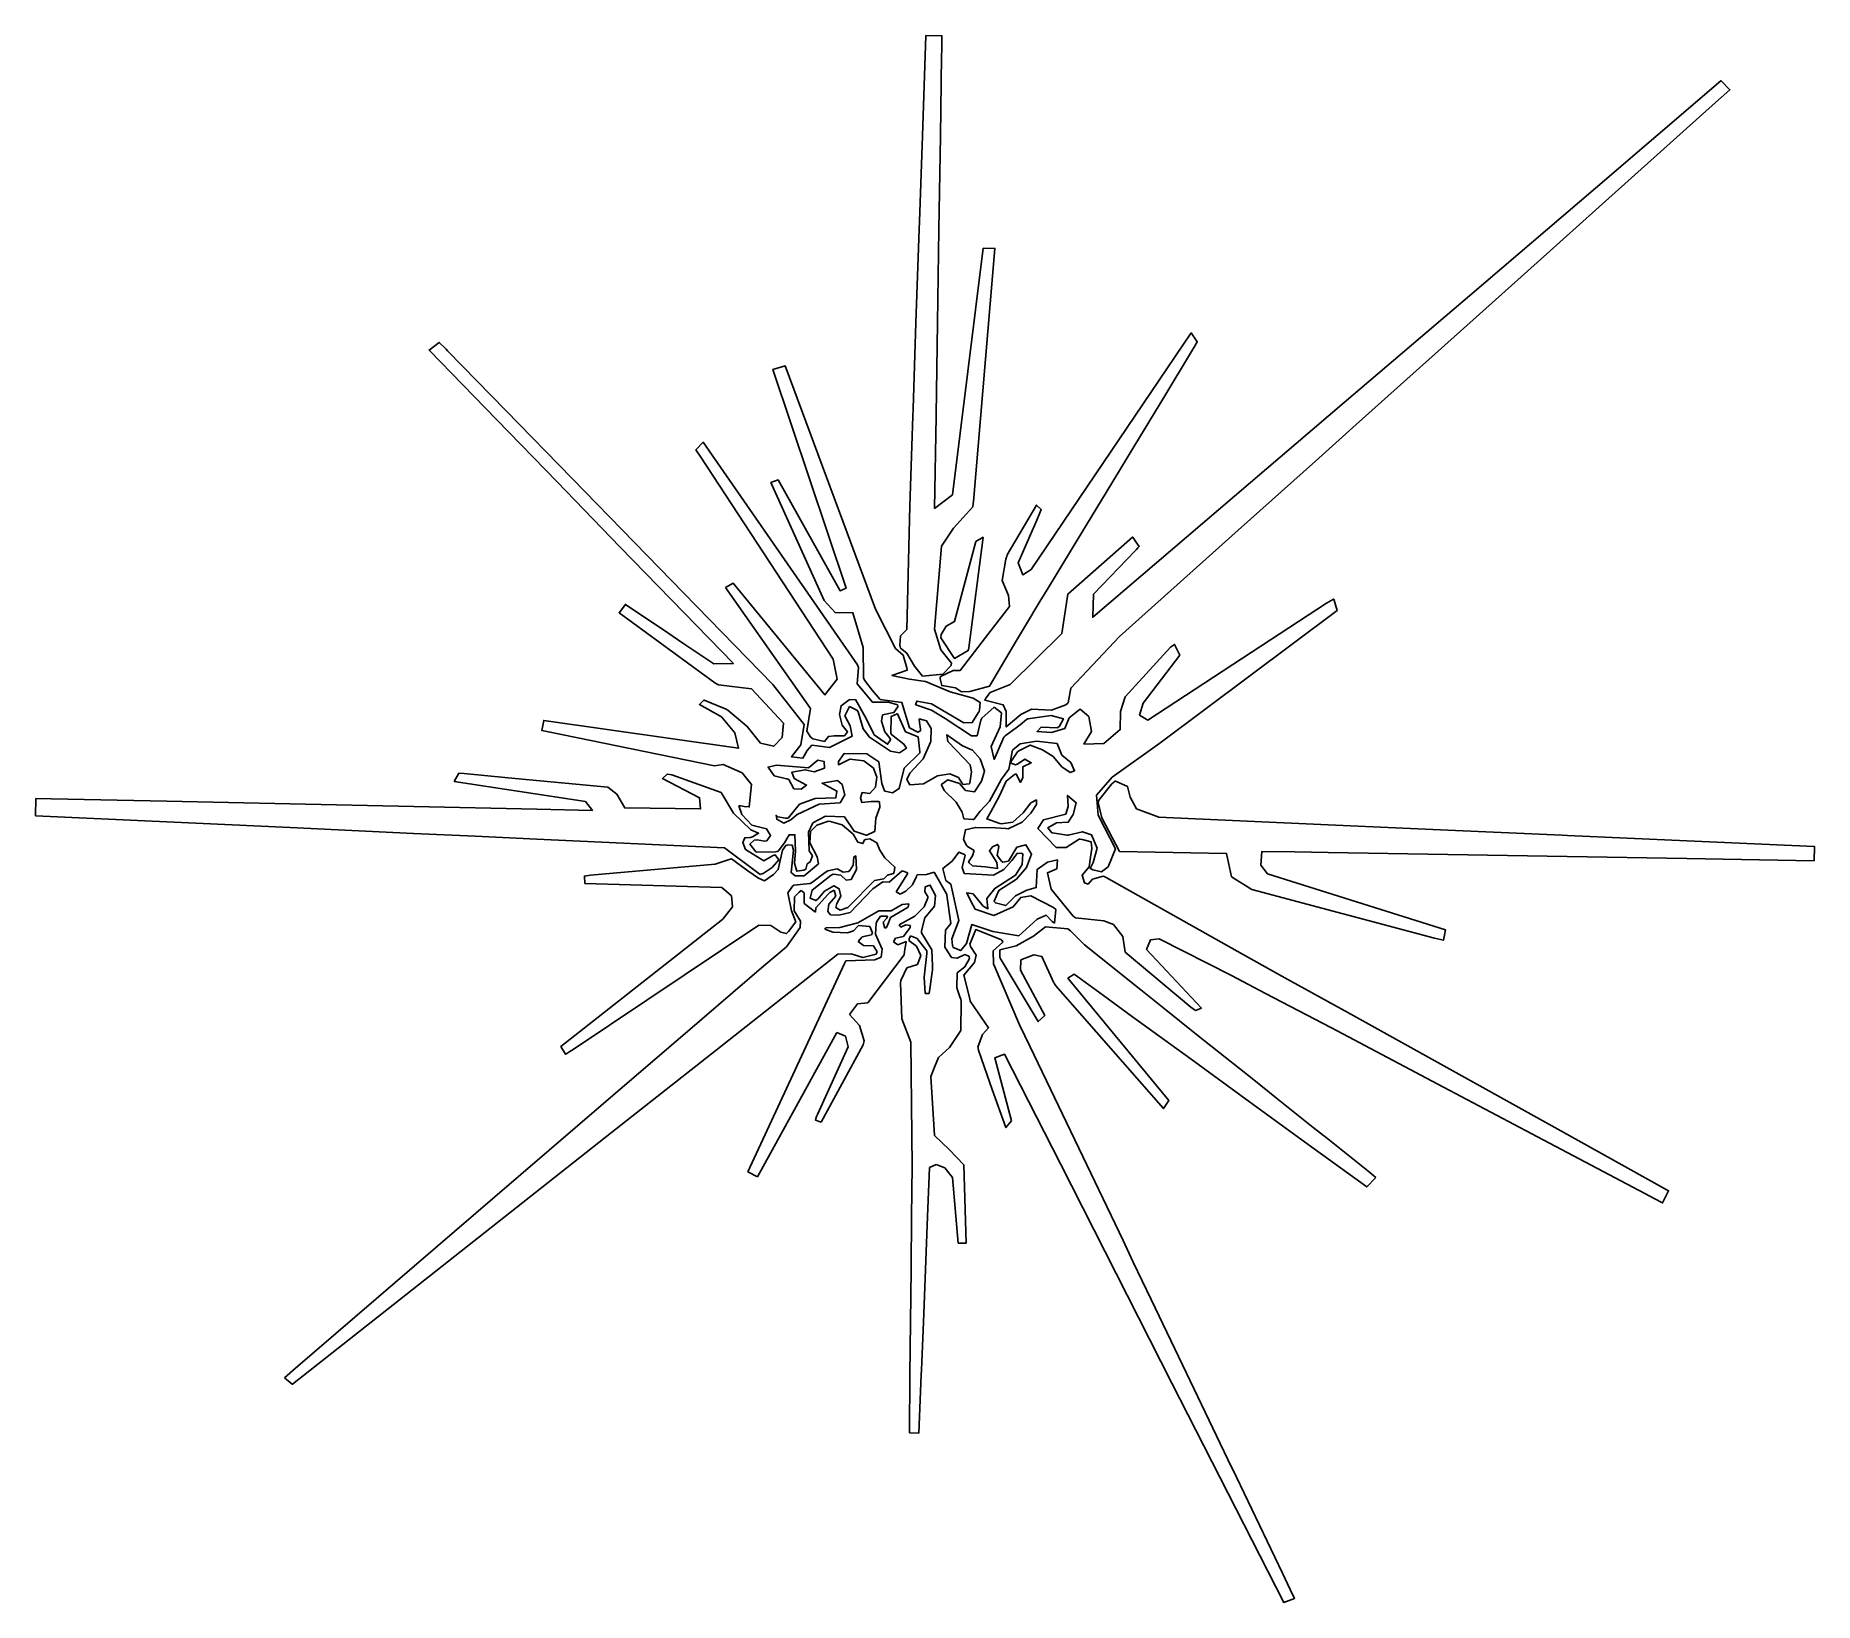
# Model space of a CAD drawing. Header units: inches. Extents: x -3.7 to 3.62, y -3.17 to 3.27.
import ezdxf

# ---------------------------------------------------------------- set-up
doc = ezdxf.new("R2010")
doc.units = ezdxf.units.IN
doc.layers.get('0').update_dxf_attribs({"linetype": 'CONTINUOUS'})

msp = doc.modelspace()

# ---------------------------------------------------------------- linework, layer by layer
for p, q in [((-0.2102, -0.2079), (-0.2512, -0.2362)), ((-0.1843, -0.2094), (-0.2102, -0.2079)), ((-0.1299, -0.163), (-0.1843, -0.2094)), ((-0.1549, -0.2491), (-0.1087, -0.1756)), ((-0.1071, -0.1717), (-0.1299, -0.163)), ((-0.108, -0.1735), (-0.1087, -0.1756)), ((-0.1071, -0.1717), (-0.108, -0.1735)), ((-0.0721, -0.1858), (-0.0874, -0.2205)), ((-0.0701, -0.1811), (-0.0721, -0.1858)), ((-0.07, -0.1811), (-0.0701, -0.1811)), ((-0.0693, -0.1795), (-0.07, -0.1811)), ((-0.0307, -0.178), (-0.0693, -0.1795)), ((0.0016, -0.1685), (-0.0307, -0.178)), ((0.052, -0.2575), (0.0016, -0.1685)), ((-0.5756, -0.3268), (-0.5735, -0.2693)), ((-0.5543, -0.2504), (-0.5735, -0.2693)), ((-0.5457, -0.2441), (-0.5543, -0.2504)), ((-0.5339, -0.2528), (-0.5457, -0.2441)), ((-0.5339, -0.2976), (-0.5339, -0.2528)), ((-0.4853, -0.315), (-0.4349, -0.2583)), ((-0.4276, -0.252), (-0.4349, -0.2583)), ((-0.4323, -0.2992), (-0.4031, -0.2669)), ((-0.4276, -0.252), (-0.411, -0.2417)), ((-0.4031, -0.2669), (-0.411, -0.2417)), ((-0.2512, -0.2362), (-0.3441, -0.3339)), ((-0.1394, -0.2583), (-0.1549, -0.2491)), ((-0.115, -0.2465), (-0.1394, -0.2583)), ((-0.0874, -0.2205), (-0.115, -0.2465)), ((-0.0252, -0.274), (-0.0402, -0.3102)), ((-0.0354, -0.2283), (-0.0373, -0.2488)), ((-0.0373, -0.2488), (-0.0252, -0.2677)), ((-0.0167, -0.2216), (-0.0354, -0.2283)), ((-0.0252, -0.2677), (-0.0253, -0.2699)), ((-0.0253, -0.2699), (-0.0252, -0.2701)), ((-0.0252, -0.2701), (-0.0252, -0.274)), ((0.006, -0.2641), (-0.0172, -0.2207)), ((0.0024, -0.3087), (0.006, -0.2641)), ((0.052, -0.2575), (0.052, -0.2578)), ((0.0528, -0.2591), (0.052, -0.2578)), ((0.0528, -0.2591), (0.0535, -0.263)), ((0.0701, -0.3795), (0.0535, -0.263)), ((-0.5488, -0.3701), (-0.5756, -0.3268)), ((-0.4876, -0.3322), (-0.5339, -0.2976)), ((-0.4876, -0.3322), (-0.4853, -0.315)), ((-0.4362, -0.3299), (-0.4323, -0.2992)), ((-0.4252, -0.3433), (-0.4362, -0.3299)), ((-0.3906, -0.3449), (-0.4252, -0.3433)), ((-0.3441, -0.3339), (-0.3906, -0.3449)), ((-0.226, -0.3268), (-0.3134, -0.3772)), ((-0.2346, -0.3717), (-0.2197, -0.3496)), ((-0.1756, -0.3268), (-0.226, -0.3268)), ((-0.1913, -0.3496), (-0.2197, -0.3496)), ((-0.1937, -0.3575), (-0.2083, -0.374)), ((-0.1921, -0.3528), (-0.1937, -0.3575)), ((-0.1913, -0.3496), (-0.1923, -0.3528)), ((-0.1921, -0.3528), (-0.1923, -0.3528)), ((-0.178, -0.3551), (-0.1867, -0.3763)), ((-0.1055, -0.3126), (-0.178, -0.3551)), ((-0.1307, -0.3016), (-0.1756, -0.3268)), ((-0.1431, -0.3853), (-0.0787, -0.3496)), ((-0.1026, -0.2979), (-0.1307, -0.3016)), ((-0.1026, -0.2979), (-0.1055, -0.3126)), ((-0.0787, -0.3496), (-0.0402, -0.3102)), ((-0.0504, -0.4094), (-0.0378, -0.3559)), ((-0.0378, -0.3559), (0.0024, -0.3087)), ((-0.6069, -0.4747), (-0.5499, -0.3961)), ((-0.5488, -0.3701), (-0.5499, -0.3961)), ((-0.4451, -0.3968), (-0.4488, -0.4024)), ((-0.4488, -0.4024), (-0.4157, -0.4157)), ((-0.3866, -0.3953), (-0.4451, -0.3968)), ((-0.4157, -0.4157), (-0.3559, -0.4173)), ((-0.3134, -0.3772), (-0.3866, -0.3953)), ((-0.3559, -0.4173), (-0.3307, -0.4094)), ((-0.3307, -0.4094), (-0.3102, -0.3874)), ((-0.2945, -0.4339), (-0.3113, -0.4529)), ((-0.3102, -0.3874), (-0.2638, -0.3913)), ((-0.2567, -0.426), (-0.2945, -0.4339)), ((-0.2528, -0.4173), (-0.2638, -0.3913)), ((-0.2535, -0.4205), (-0.2567, -0.426)), ((-0.2528, -0.4173), (-0.2539, -0.4196)), ((-0.2535, -0.4205), (-0.2539, -0.4196)), ((-0.2409, -0.4236), (-0.2378, -0.3795)), ((-0.2126, -0.4843), (-0.2409, -0.4236)), ((-0.2346, -0.3717), (-0.2378, -0.3795)), ((-0.2016, -0.3984), (-0.2083, -0.374)), ((-0.1952, -0.3956), (-0.2016, -0.3984)), ((-0.1867, -0.3763), (-0.1952, -0.3956)), ((-0.1575, -0.4402), (-0.1252, -0.4323)), ((-0.1431, -0.3853), (-0.1354, -0.3945)), ((-0.1354, -0.3945), (-0.1157, -0.3843)), ((-0.0976, -0.3953), (-0.1252, -0.4323)), ((-0.0961, -0.3874), (-0.1157, -0.3843)), ((-0.0961, -0.4299), (-0.1008, -0.4402)), ((-0.0972, -0.3922), (-0.0976, -0.3953)), ((-0.0961, -0.3874), (-0.0972, -0.3922)), ((-0.0961, -0.4299), (-0.0693, -0.4409)), ((-0.0504, -0.4094), (-0.0504, -0.4126)), ((-0.0504, -0.4126), (-0.0504, -0.4181)), ((-0.0504, -0.4181), (-0.0082, -0.4874)), ((0.048, -0.4071), (0.0445, -0.4763)), ((0.0701, -0.3795), (0.048, -0.4071)), ((-0.3953, -0.5055), (-0.8953, -0.9)), ((-0.6069, -0.4747), (-0.6992, -0.5537)), ((-0.3402, -0.5039), (-0.3953, -0.5055)), ((-0.3402, -0.5039), (-0.2924, -0.5197)), ((-0.3113, -0.4529), (-0.2898, -0.4701)), ((-0.237, -0.5055), (-0.2921, -0.5197)), ((-0.2898, -0.4701), (-0.2488, -0.4709)), ((-0.2717, -0.7063), (-0.1228, -0.5079)), ((-0.2331, -0.4953), (-0.2488, -0.4709)), ((-0.2358, -0.5018), (-0.237, -0.5055)), ((-0.2331, -0.4953), (-0.2358, -0.5018)), ((-0.2175, -0.5173), (-0.2126, -0.4843)), ((-0.1657, -0.4551), (-0.1575, -0.4402)), ((-0.1657, -0.4551), (-0.1488, -0.4677)), ((-0.1488, -0.4677), (-0.1142, -0.4535)), ((-0.1192, -0.4848), (-0.1228, -0.5079)), ((-0.1192, -0.4848), (-0.1142, -0.4567)), ((-0.1147, -0.4569), (-0.1142, -0.4535)), ((-0.1147, -0.4569), (-0.1142, -0.4567)), ((-0.1019, -0.4456), (-0.1027, -0.4496)), ((-0.1027, -0.4496), (-0.0712, -0.4732)), ((-0.1016, -0.4433), (-0.1019, -0.4456)), ((-0.1016, -0.4433), (-0.1013, -0.4428)), ((-0.1008, -0.4402), (-0.1013, -0.4428)), ((-0.0537, -0.5113), (-0.0712, -0.4732)), ((-0.0693, -0.4409), (-0.0291, -0.4921)), ((-0.0537, -0.5113), (-0.0677, -0.548)), ((-0.0291, -0.5024), (-0.0404, -0.6008)), ((-0.0291, -0.4921), (-0.0291, -0.4961)), ((-0.0291, -0.4961), (-0.0291, -0.5024)), ((-0.006, -0.5545), (-0.0082, -0.4874)), ((0.0724, -0.5197), (0.0445, -0.4763)), ((0.1276, -0.5063), (0.0961, -0.522)), ((0.1433, -0.5134), (0.1276, -0.5063)), ((-0.6992, -0.5537), (-0.9551, -0.7724)), ((-0.3677, -0.5441), (-0.7649, -1.4008)), ((-0.3622, -0.5331), (-0.3677, -0.5441)), ((-0.2433, -0.5291), (-0.3622, -0.5331)), ((-0.2921, -0.5197), (-0.2924, -0.5197)), ((-0.2175, -0.5173), (-0.2433, -0.5291)), ((-0.1118, -0.5614), (-0.1346, -0.611)), ((-0.0677, -0.548), (-0.1118, -0.5614)), ((-0.0197, -0.6669), (-0.0056, -0.5699)), ((-0.0056, -0.5699), (-0.006, -0.5545)), ((0.0961, -0.522), (0.0724, -0.5197)), ((0.0953, -0.5827), (0.0938, -0.6434)), ((0.1276, -0.5575), (0.0953, -0.5827)), ((0.1465, -0.5236), (0.1276, -0.5575)), ((0.1433, -0.5134), (0.1447, -0.5182)), ((0.1447, -0.5182), (0.1465, -0.5236)), ((-0.1354, -0.615), (-0.1373, -0.6228)), ((-0.1373, -0.6228), (-0.1326, -0.7717)), ((-0.1346, -0.611), (-0.1354, -0.615)), ((-0.0404, -0.6008), (-0.0354, -0.6669)), ((0.1087, -0.6858), (0.0938, -0.6434)), ((-0.3472, -0.7531), (-0.315, -0.7102)), ((-0.315, -0.7102), (-0.2717, -0.7063)), ((-0.0354, -0.6669), (-0.0197, -0.6669)), ((0.1087, -0.6858), (0.1089, -0.6869)), ((0.1102, -0.6906), (0.1089, -0.6869)), ((0.1102, -0.6906), (0.1118, -0.7)), ((0.111, -0.8189), (0.1118, -0.7)), ((-0.9551, -0.7724), (-1.3693, -1.1283)), ((-0.3472, -0.7531), (-0.3055, -0.7984)), ((-0.3055, -0.7984), (-0.2866, -0.8614)), ((-0.1326, -0.7717), (-0.0948, -0.8677)), ((-0.7252, -1.422), (-0.3993, -0.8277)), ((-0.2906, -0.878), (-0.4638, -1.1961)), ((-0.3993, -0.8277), (-0.3633, -0.8425)), ((-0.3633, -0.8425), (-0.3528, -0.8873)), ((-0.2866, -0.8614), (-0.2906, -0.878)), ((-0.0948, -0.8677), (-0.0893, -1.3772)), ((0.0646, -0.8898), (0.111, -0.8189)), ((-0.8953, -0.9), (-1.326, -1.2394)), ((-0.3528, -0.8873), (-0.4795, -1.1654)), ((0.0026, -0.9701), (0.0189, -0.9299)), ((0.0189, -0.9299), (0.0646, -0.8898)), ((-0.0127, -1.0086), (0.0026, -0.9701)), ((-0.0127, -1.0086), (0.0028, -1.2508)), ((-1.3693, -1.1283), (-1.8071, -1.5039)), ((-0.4811, -1.1699), (-0.4827, -1.1732)), ((-0.4795, -1.1654), (-0.4811, -1.1699)), ((-1.326, -1.2394), (-1.7693, -1.5882)), ((-0.4852, -1.1812), (-0.4877, -1.1882)), ((-0.4877, -1.1882), (-0.4638, -1.1961)), ((-0.4827, -1.1732), (-0.4852, -1.1812)), ((0.0028, -1.2508), (0.063, -1.3087)), ((0.063, -1.3087), (0.1236, -1.3717)), ((-0.0893, -1.3772), (-0.0916, -1.585)), ((-0.0181, -1.3835), (-0.026, -1.585)), ((0.0094, -1.3701), (-0.0181, -1.3835)), ((0.0094, -1.3701), (0.0454, -1.3843)), ((0.0454, -1.3843), (0.0769, -1.4244)), ((0.1236, -1.3717), (0.1323, -1.6945)), ((-0.7649, -1.4008), (-0.7255, -1.422)), ((-0.7252, -1.422), (-0.7255, -1.422)), ((0.1005, -1.6937), (0.0769, -1.4244)), ((-1.8071, -1.5039), (-2.6268, -2.2079)), ((-1.7693, -1.5882), (-2.1984, -1.9268)), ((-0.0916, -1.585), (-0.0936, -1.7962)), ((-0.026, -1.585), (-0.0346, -1.8024)), ((0.1323, -1.6945), (0.1005, -1.6937)), ((-0.0937, -1.8016), (-0.0961, -2.0189)), ((-0.0936, -1.7962), (-0.0937, -1.8016)), ((-0.0346, -1.8024), (-0.0433, -2.0189)), ((-2.6394, -2.274), (-2.1984, -1.9268)), ((-0.0961, -2.0189), (-0.0984, -2.2354)), ((-0.0433, -2.0189), (-0.0512, -2.2153)), ((-2.6268, -2.2079), (-2.6724, -2.248)), ((-2.6724, -2.248), (-2.6397, -2.274)), ((-0.1008, -2.4748), (-0.0984, -2.2354)), ((-0.0622, -2.4756), (-0.052, -2.2362)), ((-0.0512, -2.2153), (-0.052, -2.2362)), ((-2.6394, -2.274), (-2.6397, -2.274)), ((-0.1008, -2.4748), (-0.0625, -2.4756)), ((-0.0622, -2.4756), (-0.0625, -2.4756))]:
    msp.add_line(p, q)
for points in [[(0.2021, 2.3984), (0.0772, 1.3843), (0.0026, 1.328), (0.0087, 1.7063), (0.0088, 1.7125), (0.015, 2.0906), (0.0205, 2.4748), (0.0268, 2.8598), (0.0318, 3.1876), (0.0323, 3.2157), (0.0331, 3.2717), (-0.0331, 3.2724), (-0.0475, 2.8598), (-0.0595, 2.5083), (-0.0606, 2.4764), (-0.0743, 2.0913), (-0.0856, 1.7373), (-0.0866, 1.7071), (-0.0992, 1.3386), (-0.1118, 0.8299), (-0.1381, 0.8031), (-0.1397, 0.7654), (-0.137, 0.7535), (-0.1118, 0.7331), (-0.0803, 0.6787), (-0.0465, 0.6378), (0.0362, 0.6457), (0.0709, 0.6811), (0.0713, 0.6839), (0.0717, 0.6843), (0.0724, 0.6913), (0.0283, 0.7457), (0.0022, 0.8312), (0.0317, 1.1727), (0.0803, 1.2472), (0.1598, 1.3346), (0.1617, 1.3488), (0.163, 1.3567), (0.2512, 2.3969), (0.2024, 2.3984)], [(0.831, 1.1909), (0.8441, 1.1717), (0.8385, 1.165), (0.8339, 1.1591), (0.832, 1.1571), (0.8283, 1.1528), (0.6573, 0.9751), (0.6535, 0.8803), (1.1706, 1.322), (1.6874, 1.763), (2.2047, 2.2039), (2.7218, 2.6449), (2.9802, 2.8658), (3.2383, 3.0866), (3.2386, 3.0866), (3.2748, 3.0496), (3.2165, 2.9969), (2.7236, 2.5559), (2.5217, 2.3752), (2.2709, 2.1504), (1.737, 1.6724), (1.5694, 1.5225), (1.252, 1.2378), (0.7633, 0.801), (0.563, 0.589), (0.5528, 0.5283), (0.5509, 0.5271), (0.5425, 0.5205), (0.4835, 0.4984), (0.4016, 0.5024), (0.3583, 0.4803), (0.2976, 0.4291), (0.2969, 0.4921), (0.285, 0.5205), (0.2094, 0.5394), (0.2134, 0.5472), (0.2312, 0.5701), (0.3142, 0.6031), (0.5257, 0.8134), (0.5517, 0.9756), (0.8178, 1.2102), (0.8181, 1.2102)], [(1.0658, 1.9831), (1.0638, 1.9795), (0.9457, 1.7843), (0.8268, 1.5882), (0.7087, 1.3929), (0.5898, 1.1976), (0.4709, 1.0024), (0.4362, 0.9451), (0.3764, 0.8457), (0.3279, 0.764), (0.2291, 0.5961), (0.1472, 0.5748), (0.1134, 0.5732), (0.089, 0.5898), (0.0323, 0.5992), (0.026, 0.6268), (0.0262, 0.6291), (0.026, 0.6299), (0.0268, 0.6362), (0.0787, 0.6606), (0.1076, 0.6614), (0.2125, 0.7969), (0.3105, 0.9239), (0.3071, 0.9693), (0.2811, 1.0315), (0.2961, 1.1189), (0.2973, 1.1233), (0.2976, 1.1252), (0.2994, 1.1305), (0.3013, 1.137), (0.4218, 1.3417), (0.422, 1.3417), (0.4417, 1.3236), (0.4362, 1.3094), (0.4233, 1.28), (0.3468, 1.1045), (0.3654, 1.0551), (0.4, 1.0764), (0.5312, 1.2709), (0.5975, 1.3685), (0.6635, 1.4661), (0.795, 1.6606), (0.9273, 1.8551), (1.0591, 2.0496), (1.0835, 2.0134), (1.0709, 1.9913)], [(-2.007, 1.9824), (-2.0008, 1.9764), (-1.7606, 1.7299), (-1.489, 1.4512), (-1.2323, 1.1874), (-0.9764, 0.926), (-0.6622, 0.6031), (-0.5331, 0.4394), (-0.5472, 0.3559), (-0.5855, 0.3057), (-0.5386, 0.3), (-0.5213, 0.3323), (-0.5016, 0.3535), (-0.5008, 0.3535), (-0.4294, 0.3449), (-0.3365, 0.3906), (-0.3444, 0.4331), (-0.3669, 0.4748), (-0.3472, 0.5126), (-0.3165, 0.4984), (-0.311, 0.4906), (-0.2915, 0.4209), (-0.2654, 0.3864), (-0.178, 0.3291), (-0.1409, 0.322), (-0.1133, 0.3415), (-0.1236, 0.3583), (-0.1748, 0.3976), (-0.1772, 0.4031), (-0.1764, 0.4717), (-0.1507, 0.4835), (-0.1504, 0.4835), (-0.1165, 0.4087), (-0.0654, 0.3882), (-0.0575, 0.326), (-0.0575, 0.3228), (-0.0575, 0.3228), (-0.0575, 0.322), (-0.122, 0.2598), (-0.1425, 0.1756), (-0.1709, 0.1583), (-0.2, 0.1646), (-0.2034, 0.1661), (-0.2145, 0.1961), (-0.2269, 0.2849), (-0.2764, 0.3181), (-0.3693, 0.3197), (-0.3929, 0.2866), (-0.3929, 0.2732), (-0.3452, 0.2961), (-0.3449, 0.2961), (-0.2882, 0.289), (-0.2496, 0.2614), (-0.2494, 0.261), (-0.248, 0.2598), (-0.2346, 0.2228), (-0.2402, 0.1819), (-0.263, 0.1559), (-0.2953, 0.1591), (-0.3016, 0.1378), (-0.2964, 0.1178), (-0.2583, 0.1228), (-0.2559, 0.1228), (-0.226, 0.122), (-0.2259, 0.1216), (-0.2244, 0.1213), (-0.222, 0.0984), (-0.2386, 0.0543), (-0.2433, -0.0008), (-0.2449, -0.0015), (-0.2449, -0.0016), (-0.2764, -0.0157), (-0.2787, -0.0165), (-0.279, -0.0165), (-0.3286, 0), (-0.368, 0.0591), (-0.4462, 0.0619), (-0.4984, 0.0346), (-0.5165, -0.0039), (-0.5126, -0.0803), (-0.5, -0.1016), (-0.5087, -0.126), (-0.5213, -0.1346), (-0.5268, -0.1559), (-0.529, -0.1569), (-0.5291, -0.1575), (-0.5354, -0.1598), (-0.5638, -0.1638), (-0.5641, -0.1638), (-0.5735, -0.1307), (-0.5696, -0.0811), (-0.5717, -0.0142), (-0.5959, -0.0153), (-0.615, -0.048), (-0.6409, -0.0819), (-0.6444, -0.0829), (-0.6449, -0.0835), (-0.652, -0.085), (-0.7307, -0.0858), (-0.7567, -0.0535), (-0.7397, -0.037), (-0.7268, -0.0354), (-0.6969, -0.0409), (-0.6875, -0.0399), (-0.6719, -0.0173), (-0.6882, 0.0094), (-0.7488, 0.0244), (-0.7908, 0.0693), (-0.8024, 0.1039), (-0.7937, 0.1039), (-0.7803, 0.1022), (-0.7597, 0.0998), (-0.7507, 0.1929), (-0.789, 0.2402), (-0.8674, 0.2749), (-0.9024, 0.2693), (-1.5858, 0.4087), (-1.6137, 0.415), (-1.6055, 0.4559), (-0.8039, 0.3417), (-0.8197, 0.4047), (-0.874, 0.4709), (-0.9646, 0.5213), (-0.946, 0.5394), (-0.9457, 0.5394), (-0.8614, 0.5055), (-0.8573, 0.5031), (-0.8472, 0.4976), (-0.7677, 0.4315), (-0.7134, 0.3629), (-0.6591, 0.3496), (-0.6244, 0.3858), (-0.6192, 0.4441), (-0.7511, 0.5857), (-0.8866, 0.6024), (-0.892, 0.6055), (-0.8921, 0.6055), (-0.9016, 0.611), (-1.2956, 0.8984), (-1.2693, 0.9331), (-1.2551, 0.9236), (-1.1173, 0.8305), (-1.0283, 0.7705), (-0.9058, 0.6882), (-0.8252, 0.6906), (-1.0291, 0.9), (-1.2916, 1.1701), (-1.5504, 1.437), (-1.7987, 1.6921), (-1.9375, 1.8354), (-2.0767, 1.9787), (-2.0354, 2.0102), (-2.0126, 1.9882)], [(0.7005, -0.1867), (0.6961, -0.185), (0.6528, -0.1976), (0.6346, -0.2173), (0.6196, -0.2116), (0.6094, -0.1811), (0.6386, -0.1457), (0.6449, -0.1063), (0.6496, -0.0709), (0.6472, -0.0441), (0.6094, -0.0346), (0.6016, -0.0331), (0.6016, -0.0331), (0.5976, -0.0323), (0.5441, -0.0669), (0.5026, -0.0663), (0.4283, 0.0118), (0.4512, 0.0472), (0.5425, 0.0709), (0.5528, 0.1024), (0.5502, 0.1475), (0.5858, 0.1173), (0.5732, 0.0693), (0.5528, 0.037), (0.5047, 0.0346), (0.4693, 0.0142), (0.485, -0.0063), (0.488, -0.0068), (0.4882, -0.0071), (0.5465, -0.0157), (0.5508, -0.0163), (0.5525, -0.0165), (0.5528, -0.0165), (0.611, -0.0018), (0.6488, -0.0142), (0.6717, -0.0693), (0.6551, -0.1291), (0.6425, -0.1535), (0.6465, -0.1551), (0.6543, -0.1583), (0.6898, -0.1669), (0.7173, -0.1457), (0.7465, -0.0724), (0.7024, 0.0157), (0.6764, 0.0661), (0.6693, 0.148), (0.7339, 0.222), (0.9291, 0.3622), (1.6591, 0.9079), (1.6449, 0.9543), (1.6446, 0.9543), (1.6157, 0.9386), (0.8796, 0.4571), (0.8465, 0.478), (0.8606, 0.5268), (1.0118, 0.7244), (0.9906, 0.7685), (0.9732, 0.7567), (0.7874, 0.5528), (0.7677, 0.4921), (0.7669, 0.4181), (0.699, 0.3612), (0.6173, 0.3583), (0.6488, 0.4102), (0.6378, 0.4717), (0.6016, 0.5016), (0.6013, 0.5016), (0.5906, 0.4945), (0.5559, 0.4661), (0.5392, 0.4227), (0.4843, 0.4063), (0.4244, 0.4102), (0.4407, 0.4282), (0.5079, 0.426), (0.5173, 0.4323), (0.5331, 0.463), (0.4819, 0.4764), (0.3866, 0.463), (0.3811, 0.4591), (0.3548, 0.4381), (0.3383, 0.4252), (0.2929, 0.3921), (0.289, 0.3882), (0.2874, 0.3866), (0.2478, 0.2952), (0.2362, 0.348), (0.2724, 0.4291), (0.2787, 0.4866), (0.248, 0.511), (0.2477, 0.511), (0.1976, 0.4646), (0.1937, 0.4575), (0.1777, 0.3928), (0.1543, 0.3921), (0.0465, 0.4638), (-0.0102, 0.4984), (-0.0696, 0.5186), (-0.0751, 0.5205), (-0.0701, 0.5354), (-0.0102, 0.5236), (0.1228, 0.4465), (0.1575, 0.4472), (0.1818, 0.4866), (0.1858, 0.4929), (0.1882, 0.4976), (0.1898, 0.5299), (0.1622, 0.5472), (0.0669, 0.5732), (-0.0346, 0.6165), (-0.1008, 0.626), (-0.173, 0.6407), (-0.1102, 0.6622), (-0.1106, 0.6652), (-0.1102, 0.6654), (-0.111, 0.6724), (-0.126, 0.7244), (-0.1583, 0.752), (-0.2402, 0.9134), (-0.6118, 1.9142), (-0.6625, 1.8992), (-0.3614, 0.9992), (-0.385, 0.9882), (-0.6409, 1.4449), (-0.6704, 1.4339), (-0.4512, 0.9496), (-0.4063, 0.9), (-0.3331, 0.8984), (-0.2906, 0.7559), (-0.2898, 0.6315), (-0.285, 0.6213), (-0.2543, 0.5803), (-0.2205, 0.5417), (-0.1315, 0.5299), (-0.1, 0.426), (-0.0661, 0.4071), (-0.0551, 0.4134), (-0.0551, 0.4157), (-0.0551, 0.4197), (-0.0587, 0.4472), (-0.0604, 0.4621), (-0.0307, 0.4543), (-0.0119, 0.4222), (-0.0126, 0.3693), (-0.0441, 0.2976), (-0.0987, 0.2394), (-0.1113, 0.2126), (-0.0984, 0.1906), (-0.0425, 0.1953), (0.015, 0.2283), (0.0661, 0.2362), (0.1008, 0.2205), (0.1197, 0.1929), (0.1449, 0.1953), (0.1458, 0.196), (0.1465, 0.1961), (0.148, 0.1976), (0.1543, 0.2441), (0.1488, 0.2732), (0.0929, 0.3323), (0.0567, 0.3693), (0.0536, 0.3967), (0.1181, 0.3512), (0.1583, 0.3331), (0.1898, 0.2976), (0.2087, 0.2472), (0.1961, 0.2055), (0.1674, 0.1625), (0.1307, 0.1677), (0.1047, 0.1969), (0.0567, 0.2118), (0.0323, 0.1937), (0.0315, 0.1921), (0.0317, 0.1918), (0.0315, 0.1913), (0.0425, 0.1677), (0.0921, 0.1197), (0.1157, 0.078), (0.1236, 0.0512), (0.1257, 0.0504), (0.1606, 0.048), (0.1614, 0.048), (0.1638, 0.048), (0.1898, 0.0827), (0.2283, 0.1244), (0.278, 0.2142), (0.3079, 0.2551), (0.3236, 0.3331), (0.3551, 0.36), (0.422, 0.3709), (0.5071, 0.3606), (0.5268, 0.3134), (0.563, 0.2827), (0.5787, 0.2488), (0.5605, 0.2415), (0.526, 0.2654), (0.4913, 0.3071), (0.4472, 0.3354), (0.3961, 0.3543), (0.3493, 0.3307), (0.3477, 0.3294), (0.3449, 0.3276), (0.3444, 0.3269), (0.3433, 0.326), (0.3142, 0.2819), (0.3362, 0.2732), (0.3423, 0.276), (0.3433, 0.2764), (0.3737, 0.2958), (0.4008, 0.2819), (0.3661, 0.2654), (0.3654, 0.2213), (0.3559, 0.2007), (0.3386, 0.2354), (0.3383, 0.2354), (0.3364, 0.2346), (0.3323, 0.2331), (0.2969, 0.2063), (0.2693, 0.1457), (0.2339, 0.0803), (0.2173, 0.0504), (0.2717, 0.0315), (0.2769, 0.0307), (0.2772, 0.0307), (0.3252, 0.0378), (0.3669, 0.0764), (0.3992, 0.1173), (0.422, 0.129), (0.422, 0.1094), (0.3984, 0.0748), (0.363, 0.0378), (0.305, 0.0104), (0.2953, 0.011), (0.2528, 0.0142), (0.1725, 0.0149), (0.1717, 0.015), (0.1716, 0.015), (0.1709, 0.015), (0.1299, 0.0063), (0.122, -0.0339), (0.1354, -0.0598), (0.1375, -0.0614), (0.1386, -0.063), (0.1651, -0.0795), (0.1591, -0.1016), (0.1425, -0.126), (0.1454, -0.1299), (0.1595, -0.1425), (0.2126, -0.1457), (0.2614, -0.1535), (0.2583, -0.1283), (0.2283, -0.0811), (0.2417, -0.0646), (0.2622, -0.0543), (0.2669, -0.0622), (0.2606, -0.1), (0.278, -0.1228), (0.2835, -0.1268), (0.3063, -0.1228), (0.3417, -0.0661), (0.3787, -0.0552), (0.4016, -0.0937), (0.3811, -0.1496), (0.3394, -0.1969), (0.2669, -0.2433), (0.248, -0.2882), (0.2497, -0.2904), (0.2496, -0.2906), (0.2528, -0.2945), (0.2953, -0.3055), (0.3362, -0.2661), (0.3827, -0.2417), (0.4213, -0.2315), (0.4244, -0.1567), (0.4669, -0.1276), (0.5082, -0.118), (0.5055, -0.1543), (0.4669, -0.1709), (0.4827, -0.2378), (0.5724, -0.3488), (0.5754, -0.3509), (0.5756, -0.3512), (0.5781, -0.3529), (0.5824, -0.3559), (0.6989, -0.3685), (0.7385, -0.383), (0.7772, -0.4331), (0.7874, -0.4969), (1.0575, -0.7236), (1.0761, -0.7378), (1.0764, -0.7378), (1.1008, -0.7276), (0.8748, -0.4858), (0.8906, -0.4472), (0.9273, -0.4418), (1.2244, -0.5937), (1.3649, -0.6669), (1.6328, -0.8071), (1.6591, -0.8213), (2.0961, -1.0528), (2.5331, -1.2835), (2.9244, -1.4894), (2.9638, -1.5102), (2.9984, -1.5283), (3.0228, -1.4787), (2.5669, -1.2252), (2.1354, -0.985), (1.7031, -0.7457), (1.4439, -0.6031), (1.2693, -0.5055), (0.7087, -0.1898), (0.7008, -0.1866)], [(-0.857, 1.0024), (-0.826, 1.0205), (-0.4481, 0.5609), (-0.3984, 0.6252), (-0.4146, 0.7074), (-0.9622, 1.5433), (-0.979, 1.5693), (-0.9488, 1.6), (-0.315, 0.6843), (-0.3102, 0.674), (-0.3155, 0.6066), (-0.2528, 0.5315), (-0.1874, 0.5315), (-0.1504, 0.5197), (-0.1488, 0.5142), (-0.1488, 0.5142), (-0.148, 0.5118), (-0.1646, 0.4882), (-0.211, 0.4787), (-0.215, 0.4528), (-0.2019, 0.4091), (-0.1803, 0.3811), (-0.1787, 0.378), (-0.1789, 0.3776), (-0.178, 0.3756), (-0.1906, 0.3575), (-0.2457, 0.3969), (-0.2491, 0.4024), (-0.2767, 0.4614), (-0.3226, 0.5425), (-0.3488, 0.5409), (-0.3819, 0.5165), (-0.3882, 0.4803), (-0.3772, 0.437), (-0.3551, 0.4087), (-0.3685, 0.3921), (-0.411, 0.3929), (-0.4339, 0.3898), (-0.4504, 0.3693), (-0.4984, 0.3803), (-0.5053, 0.3851), (-0.5066, 0.3858), (-0.5231, 0.4118), (-0.5079, 0.5047)], [(0.1721, 1.1921), (0.2021, 1.2094), (0.2024, 1.2094), (0.1441, 0.7543), (0.1425, 0.7472), (0.1419, 0.7469), (0.1409, 0.7433), (0.0843, 0.711), (0.0283, 0.7961), (0.0299, 0.8094), (0.0504, 0.8441), (0.0843, 0.8622)], [(-3.6953, 0.1346), (-3.6315, 0.1339), (-3.1559, 0.1236), (-2.648, 0.1126), (-2.1402, 0.1016), (-1.6331, 0.0906), (-1.4047, 0.0856), (-1.4339, 0.122), (-1.9735, 0.2047), (-1.9551, 0.2386), (-1.9331, 0.237), (-1.7518, 0.2198), (-1.3417, 0.1819), (-1.3047, 0.1528), (-1.2717, 0.0961), (-0.9598, 0.0921), (-0.9638, 0.1378), (-1.116, 0.2165), (-1.0971, 0.2354), (-1.0969, 0.2354), (-1.0955, 0.2352), (-1.078, 0.2323), (-0.8756, 0.1591), (-0.8244, 0.074), (-0.7535, 0.0055), (-0.7213, -0.0079), (-0.7457, -0.0236), (-0.755, -0.0253), (-0.7583, -0.026), (-0.778, -0.0265), (-0.7858, -0.0465), (-0.7748, -0.0748), (-0.6993, -0.1213), (-0.6638, -0.1008), (-0.6567, -0.0984), (-0.6565, -0.0987), (-0.6528, -0.0976), (-0.6386, -0.1173), (-0.6661, -0.1496), (-0.7031, -0.174), (-0.7078, -0.1755), (-0.7079, -0.1756), (-0.715, -0.178), (-0.7153, -0.178), (-0.8614, -0.0685), (-1.6334, -0.0323), (-1.8872, -0.0205), (-2.1412, -0.0087), (-2.648, 0.015), (-3.1562, 0.0386), (-3.6961, 0.0638)], [(-0.6472, 0.2724), (-0.6819, 0.2638), (-0.6572, 0.2275), (-0.6071, 0.2157), (-0.6045, 0.2151), (-0.5969, 0.2134), (-0.5761, 0.1749), (-0.5459, 0.1725), (-0.5236, 0.1898), (-0.5756, 0.2173), (-0.585, 0.2425), (-0.5291, 0.2528), (-0.4923, 0.2449), (-0.4507, 0.2598), (-0.4521, 0.2872), (-0.4772, 0.2921), (-0.5157, 0.2614)], [(-0.3973, 0.2089), (-0.4598, 0.1976), (-0.3992, 0.1654), (-0.4031, 0.1378), (-0.489, 0.1346), (-0.5528, 0.111), (-0.6, 0.0543), (-0.6031, 0.0543), (-0.6102, 0.0543), (-0.6417, 0.0598), (-0.6493, 0.0659), (-0.6465, 0.0496), (-0.6179, 0.0336), (-0.5882, 0.0465), (-0.5622, 0.0693), (-0.4724, 0.111), (-0.3861, 0.1165), (-0.3664, 0.1496), (-0.3775, 0.1929)], [(2.0672, -0.4413), (2.0591, -0.4394), (1.3084, -0.2394), (1.2249, -0.1874), (1.2036, -0.0913), (0.7638, -0.0827), (0.6913, 0.0551), (0.6753, 0.1189), (0.6787, 0.1276), (0.7323, 0.1953), (0.7462, 0.2063), (0.7465, 0.2063), (0.7537, 0.2029), (0.7969, 0.1835), (0.8079, 0.1402), (0.8331, 0.0921), (0.9259, 0.0578), (1.622, 0.0268), (2.1142, 0.005), (2.5849, -0.0164), (2.6063, -0.0173), (3.0984, -0.0391), (3.6228, -0.0622), (3.6213, -0.1213), (3.0984, -0.1118), (2.606, -0.1039), (2.1142, -0.0953), (1.6218, -0.0874), (1.4857, -0.085), (1.3496, -0.0827), (1.3457, -0.1394), (1.3732, -0.1756), (2.1055, -0.4055), (2.0961, -0.448), (2.0717, -0.4425)], [(-1.4362, -0.215), (-1.4381, -0.1843), (-1.4134, -0.1803), (-0.8994, -0.136), (-0.8468, -0.1173), (-0.8323, -0.1134), (-0.7661, -0.1622), (-0.7213, -0.1929), (-0.6975, -0.2037), (-0.6598, -0.178), (-0.6402, -0.1575), (-0.6236, -0.078), (-0.6097, -0.0583), (-0.5992, -0.0559), (-0.5827, -0.0575), (-0.578, -0.0772), (-0.5874, -0.1701), (-0.5709, -0.1827), (-0.5333, -0.1827), (-0.4751, -0.1339), (-0.4798, -0.1055), (-0.511, -0.0472), (-0.5071, -0.0016), (-0.4814, 0.0244), (-0.4373, 0.0402), (-0.4366, 0.0402), (-0.4331, 0.0409), (-0.4323, 0.0407), (-0.4307, 0.0409), (-0.378, 0.0268), (-0.3315, -0.0126), (-0.3134, -0.0449), (-0.2922, -0.051), (-0.285, -0.0354), (-0.2811, -0.0339), (-0.263, -0.0307), (-0.2346, -0.0472), (-0.222, -0.0772), (-0.2024, -0.1094), (-0.1606, -0.1472), (-0.1638, -0.1685), (-0.1645, -0.1698), (-0.1646, -0.1701), (-0.1661, -0.1732), (-0.1913, -0.1811), (-0.2063, -0.1961), (-0.2449, -0.2031), (-0.3504, -0.3094), (-0.3543, -0.3134), (-0.3858, -0.3244), (-0.3861, -0.3244), (-0.4034, -0.3134), (-0.3987, -0.2969), (-0.383, -0.2669), (-0.3901, -0.2362), (-0.4118, -0.2244), (-0.4497, -0.2462), (-0.478, -0.2787), (-0.479, -0.2796), (-0.4803, -0.2811), (-0.4858, -0.285), (-0.5094, -0.2756), (-0.5011, -0.2417), (-0.4223, -0.1811), (-0.415, -0.1764), (-0.3827, -0.1811), (-0.3606, -0.2008), (-0.341, -0.1988), (-0.3189, -0.1575), (-0.3215, -0.1011), (-0.3244, -0.1027), (-0.33, -0.1061), (-0.3323, -0.1394), (-0.3457, -0.1614), (-0.3512, -0.1661), (-0.3732, -0.1677), (-0.3976, -0.1543), (-0.437, -0.1625), (-0.4472, -0.1699), (-0.5039, -0.2118), (-0.5094, -0.215), (-0.576, -0.2219), (-0.5803, -0.2244), (-0.6008, -0.2535), (-0.5858, -0.3276), (-0.5685, -0.3732), (-0.5976, -0.4118), (-0.6, -0.414), (-0.6008, -0.415), (-0.6071, -0.4205), (-0.6074, -0.4205), (-0.6294, -0.4157), (-0.6709, -0.3874), (-0.7204, -0.3858), (-1.489, -0.9), (-1.4912, -0.9015), (-1.4984, -0.9063), (-1.515, -0.9173), (-1.5153, -0.9173), (-1.5349, -0.8858), (-0.8688, -0.3614), (-0.8291, -0.311), (-0.8331, -0.2661), (-0.8732, -0.2307)], [(0.4961, -0.3787), (0.4866, -0.3709), (0.4618, -0.3454), (0.4244, -0.3614), (0.3496, -0.4299), (0.3493, -0.4299), (0.2422, -0.4118), (0.1559, -0.3836), (0.1339, -0.4614), (0.1102, -0.4906), (0.0795, -0.4787), (0.078, -0.4724), (0.0772, -0.4693), (0.074, -0.4425), (0.1031, -0.3677), (0.078, -0.2551), (0.0696, -0.217), (0.0496, -0.2024), (0.048, -0.1976), (0.037, -0.1535), (0.0748, -0.1236), (0.1024, -0.0858), (0.126, -0.0953), (0.1291, -0.0984), (0.1157, -0.1496), (0.1249, -0.1733), (0.2457, -0.1811), (0.2882, -0.1567), (0.3213, -0.1197), (0.3425, -0.0913), (0.3591, -0.0898), (0.3651, -0.0926), (0.3661, -0.0929), (0.3638, -0.1362), (0.3362, -0.1811), (0.2504, -0.2354), (0.2173, -0.2772), (0.222, -0.3189), (0.2021, -0.3079), (0.1611, -0.2575), (0.1354, -0.2528), (0.1524, -0.287), (0.1693, -0.3205), (0.2465, -0.3465), (0.326, -0.311), (0.3575, -0.2724), (0.3984, -0.2661), (0.4921, -0.3142), (0.5016, -0.3213)], [(1.4339, -3.0509), (1.2449, -2.6567), (1.2097, -2.5834), (1.0394, -2.2283), (0.894, -1.9253), (0.8205, -1.7717), (0.7782, -1.6836), (0.6126, -1.3378), (0.512, -1.1288), (0.3961, -0.8866), (0.3527, -0.7965), (0.2457, -0.5449), (0.2433, -0.4921), (0.2835, -0.4559), (0.2803, -0.4496), (0.2796, -0.4493), (0.278, -0.4465), (0.1724, -0.4047), (0.148, -0.4646), (0.149, -0.4674), (0.1488, -0.4677), (0.1512, -0.474), (0.1734, -0.51), (0.1677, -0.5394), (0.1236, -0.5921), (0.1247, -0.5965), (0.1244, -0.5969), (0.1472, -0.6898), (0.1496, -0.6984), (0.2249, -0.8085), (0.2, -0.8362), (0.1811, -0.8874), (0.1822, -0.8928), (0.1819, -0.8937), (0.1839, -0.9008), (0.1847, -0.9047), (0.2404, -1.0618), (0.2958, -1.2189), (0.2961, -1.2189), (0.3189, -1.1913), (0.2504, -0.9323), (0.2903, -0.9174), (0.5205, -1.3677), (0.7504, -1.8189), (0.9795, -2.2701), (1.2094, -2.7213), (1.4394, -3.1717), (1.4835, -3.1551), (1.4661, -3.1181)], [(1.8181, -1.4236), (1.7858, -1.3969), (1.6202, -1.2655), (1.5606, -1.2181), (1.4094, -1.0976), (1.3157, -1.0228), (1.0811, -0.8354), (0.947, -0.7288), (0.852, -0.6528), (0.6194, -0.4675), (0.5614, -0.4102), (0.5512, -0.4016), (0.4598, -0.3929), (0.4102, -0.4315), (0.3378, -0.4717), (0.2717, -0.4882), (0.2709, -0.5173), (0.2725, -0.5207), (0.2724, -0.5213), (0.2744, -0.5248), (0.2761, -0.5283), (0.4291, -0.7827), (0.4559, -0.7575), (0.3567, -0.5709), (0.3583, -0.5291), (0.4118, -0.5079), (0.4443, -0.5155), (0.4929, -0.6228), (0.4956, -0.6265), (0.4961, -0.6276), (0.4991, -0.6314), (0.5021, -0.6354), (0.9446, -1.1409), (0.9449, -1.1409), (0.9661, -1.1071), (0.5512, -0.6047), (0.5778, -0.5883), (0.6979, -0.6756), (0.8178, -0.763), (1.0588, -0.9378), (1.2989, -1.1134), (1.5402, -1.2882), (1.7811, -1.463)]]:
    msp.add_lwpolyline(points, close=True)

doc.saveas('drawing.dxf')
